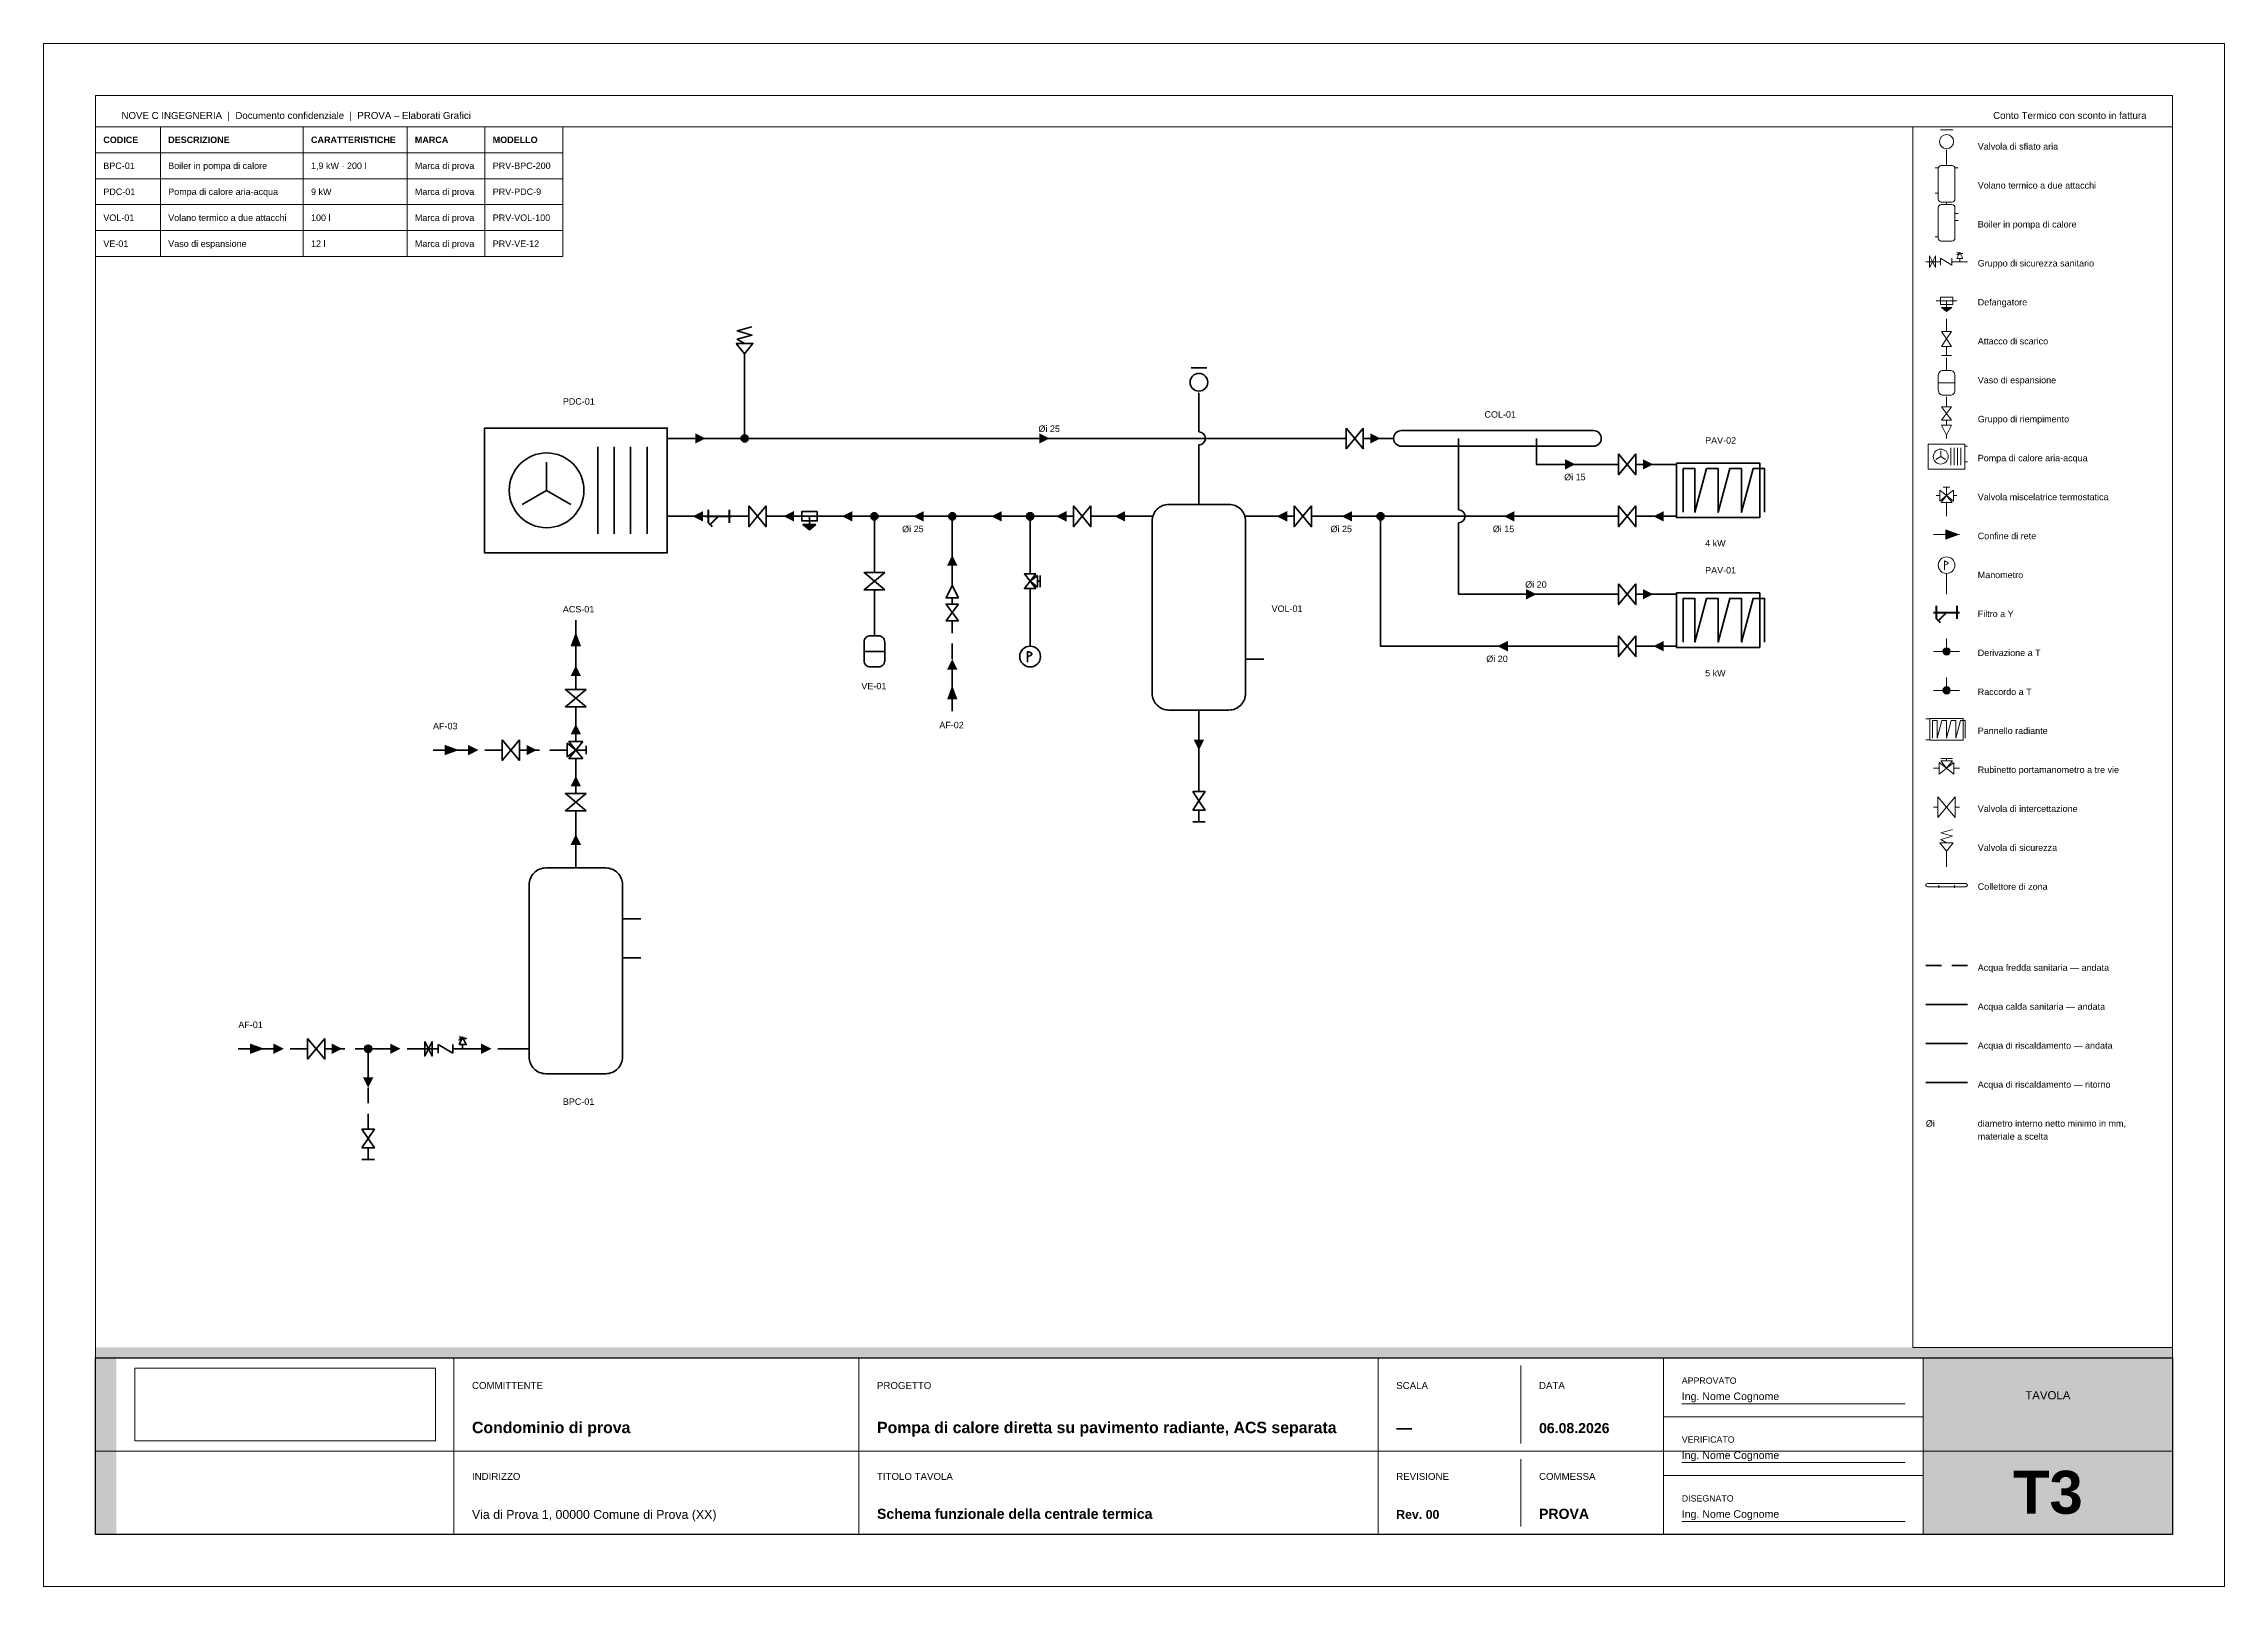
# Paper-space layout 'A3' of a CAD drawing. Header units: millimetres. Extents: x 0 to 420, y 0 to 297.
# The model-space entities are those that its viewports show. They can reach past a viewport. Long polylines and large blocks are cut down to what shows.
import ezdxf
from ezdxf.enums import TextEntityAlignment as Align

# ---------------------------------------------------------------- set-up
doc = ezdxf.new("R2010")
doc.units = ezdxf.units.MM
doc.linetypes.add('NOVEC_TRATTO_3_2', pattern=[5, 3, -2])
doc.layers.add('G-ANNO-NPLT', color=7, linetype='Continuous', lineweight=18, plot=False)
for name, color, linetype, lineweight in [('G-ANNO-TTLB', 7, 'Continuous', 18), ('M-ANNO-DIAM', 7, 'Continuous', 18), ('M-ANNO-IDEN', 7, 'Continuous', 18), ('M-ANNO-LEGN', 7, 'Continuous', 18), ('M-ANNO-SCHD', 7, 'Continuous', 18), ('M-DIAG-EQPM', 7, 'Continuous', 35)]:
    doc.layers.add(name, color=color, linetype=linetype, lineweight=lineweight)
for name, color, linetype, lineweight, true_color in [('M-HWTR-RETN', 142, 'Continuous', 35, 0x2471a3), ('M-HWTR-SPLY', 22, 'Continuous', 35, 0xc0392b), ('P-DOMW-CPIP', 161, 'NOVEC_TRATTO_3_2', 35, 0x5dade2), ('P-DOMW-HPIP', 30, 'Continuous', 35, 0xd68910)]:
    doc.layers.add(name, color=color, linetype=linetype, lineweight=lineweight, true_color=true_color)
doc.styles.add('NOVEC_ARIAL', font='arial.ttf')
doc.styles.add('NOVEC_ARIAL_GRASSETTO', font='arialbd.ttf')
picture_1 = doc.add_image_def('image1.jpg', size_in_pixel=(2961, 716))

# ---------------------------------------------------------------- blocks, each defined once
blk = doc.blocks.new('NoveC_FlowArrow')
h = blk.add_hatch(color=0)
h.dxf.hatch_style = 1
h.paths.add_polyline_path([(0, 0), (-2, 1), (-2, -1)])
blk = doc.blocks.new('NoveC_BufferTwoPort')
at = {"color": 0, "linetype": 'Continuous', "lineweight": -2}
for p, q in [((12.5, 0), (12.5, -2.7)), ((0, -5), (3.5, -5)), ((25, -5), (21.5, -5)), ((0, -32.5), (3.5, -32.5)), ((12.5, -45), (12.5, -42.3))]:
    blk.add_line(p, q, dxfattribs=at)
blk.add_lwpolyline([(6.74, -2.7), (18.26, -2.7, -0.414214), (21.5, -5.94), (21.5, -39.06, -0.414214), (18.26, -42.3), (6.74, -42.3, -0.414214), (3.5, -39.06), (3.5, -5.94, -0.414214)], format="xyb", close=True, dxfattribs=at)
blk = doc.blocks.new('NoveC_AirVent')
at = {"color": 0, "linetype": 'Continuous', "lineweight": -2}
for p, q in [((1, -1.4), (4, -1.4)), ((2.5, -10), (2.5, -6.2))]:
    blk.add_line(p, q, dxfattribs=at)
blk.add_circle((2.5, -4.2), 1.7, dxfattribs=at)
blk = doc.blocks.new('NoveC_DrainConnection')
at = {"color": 0, "linetype": 'Continuous', "lineweight": -2}
for p, q in [((2.5, 0), (2.5, -3)), ((2.5, -6.6), (2.5, -8.8)), ((1.3, -8.8), (3.7, -8.8))]:
    blk.add_line(p, q, dxfattribs=at)
for points in [[(1.3, -3), (3.7, -3), (2.5, -4.8)], [(1.3, -6.6), (3.7, -6.6), (2.5, -4.8)]]:
    blk.add_lwpolyline(points, close=True, dxfattribs=at)
blk = doc.blocks.new('NoveC_HeatPumpAirWater')
at = {"color": 0, "linetype": 'Continuous', "lineweight": -2}
for p, q in [((24.224, -6.6), (24.224, -23.4)), ((27.392, -6.6), (27.392, -23.4)), ((30.56, -6.6), (30.56, -23.4)), ((33.728, -6.6), (33.728, -23.4)), ((40, -5), (37.6, -5)), ((14.368, -15), (14.368, -9.6)), ((14.368, -15), (9.688, -17.736)), ((14.368, -15), (19.048, -17.736)), ((40, -20), (37.6, -20))]:
    blk.add_line(p, q, dxfattribs=at)
blk.add_lwpolyline([(2.4, -3), (37.6, -3), (37.6, -27), (2.4, -27)], close=True, dxfattribs=at)
blk.add_circle((14.368, -15), 7.2, dxfattribs=at)
blk = doc.blocks.new('NoveC_TeeBranch')
at = {"linetype": 'Continuous', "lineweight": -2}
h = blk.add_hatch(color=0, dxfattribs=at)
h.dxf.hatch_style = 1
h.paths.add_polyline_path([(1.8, -2.5, 1), (3.2, -2.5, 1)])
at = {"color": 0, "linetype": 'Continuous', "lineweight": -2}
for p, q in [((2.5, 0), (2.5, -2.5)), ((0, -2.5), (5, -2.5))]:
    blk.add_line(p, q, dxfattribs=at)
blk.add_circle((2.5, -2.5), 0.7, dxfattribs=at)
blk = doc.blocks.new('NoveC_NetworkBoundary')
at = {"color": 0, "linetype": 'Continuous', "lineweight": -2}
blk.add_line((0, -2.5), (5, -2.5), dxfattribs=at)
blk = doc.blocks.new('NoveC_DhwHeatPump')
at = {"color": 0, "linetype": 'Continuous', "lineweight": -2}
for p, q in [((12.5, 0), (12.5, -2.7)), ((25, -12.5), (21.5, -12.5)), ((25, -20), (21.5, -20)), ((0, -37.5), (3.5, -37.5))]:
    blk.add_line(p, q, dxfattribs=at)
blk.add_lwpolyline([(6.74, -2.7), (18.26, -2.7, -0.414214), (21.5, -5.94), (21.5, -39.06, -0.414214), (18.26, -42.3), (6.74, -42.3, -0.414214), (3.5, -39.06), (3.5, -5.94, -0.414214)], format="xyb", close=True, dxfattribs=at)
blk = doc.blocks.new('NoveC_MixingValveThermostatic')
at = {"color": 0, "linetype": 'Continuous', "lineweight": -2}
for p, q in [((1.7, -3), (3.3, -3)), ((2.5, -5), (2.5, -3)), ((0, -5), (0.85, -5)), ((2.5, -6.65), (2.5, -10)), ((4.15, -5), (5, -5))]:
    blk.add_line(p, q, dxfattribs=at)
for points in [[(0.85, -3.68), (0.85, -6.32), (2.5, -5)], [(4.15, -3.68), (4.15, -6.32), (2.5, -5)], [(1.18, -6.65), (3.82, -6.65), (2.5, -5)]]:
    blk.add_lwpolyline(points, close=True, dxfattribs=at)
blk = doc.blocks.new('NoveC_ZoneManifold')
at = {"color": 0, "linetype": 'Continuous', "lineweight": -2}
for p, q in [((12.5, -2.5), (12.5, -5)), ((27.5, -2.5), (27.5, -5))]:
    blk.add_line(p, q, dxfattribs=at)
blk.add_lwpolyline([(1.5, -1), (38.5, -1, -0.414214), (40, -2.5), (40, -2.5, -0.414214), (38.5, -4), (1.5, -4, -0.414214), (0, -2.5), (0, -2.5, -0.414214)], format="xyb", close=True, dxfattribs=at)
blk = doc.blocks.new('NoveC_UnderfloorPanel')
at = {"color": 0, "linetype": 'Continuous', "lineweight": -2}
for p, q in [((0, -2.5), (2, -2.5)), ((0, -12.5), (2, -12.5))]:
    blk.add_line(p, q, dxfattribs=at)
blk.add_lwpolyline([(2, -2.25), (18, -2.25), (18, -12.75), (2, -12.75)], close=True, dxfattribs=at)
blk.add_lwpolyline([(3.28, -11.7), (3.28, -3.3), (5.52, -3.3), (5.52, -11.7), (7.76, -3.3), (10, -3.3), (10, -11.7), (12.24, -3.3), (14.48, -3.3), (14.48, -11.7), (16.72, -3.3), (18.96, -3.3), (18.96, -11.7)], dxfattribs=at)
blk = doc.blocks.new('NoveC_ValveSafety')
at = {"color": 0, "linetype": 'Continuous', "lineweight": -2}
blk.add_line((2.5, -10), (2.5, -6.2), dxfattribs=at)
blk.add_lwpolyline([(0.9, -4.2), (4.1, -4.2), (2.5, -6.2)], close=True, dxfattribs=at)
blk.add_lwpolyline([(2.5, -4.2), (1.1, -3.4), (3.9, -2.6), (1.1, -1.8), (3.9, -1)], dxfattribs=at)
blk = doc.blocks.new('NoveC_PressureGauge')
at = {"color": 0, "linetype": 'Continuous', "lineweight": -2}
blk.add_line((2.5, -10), (2.5, -5), dxfattribs=at)
blk.add_circle((2.5, -3), 2, dxfattribs=at)
blk = doc.blocks.new('NoveC_PressureGauge_Lettera')
at = {"color": 0, "linetype": 'Continuous', "lineweight": -2}
blk.add_line((-0.5, 1), (-0.5, -1.1), dxfattribs=at)
blk.add_lwpolyline([(-0.5, 1), (-0.24, 0.92), (-0.03, 0.83), (0.14, 0.75), (0.26, 0.67), (0.33, 0.58), (0.35, 0.5), (0.33, 0.42), (0.26, 0.33), (0.14, 0.25), (-0.03, 0.17), (-0.24, 0.08), (-0.5, 0)], dxfattribs=at)
blk = doc.blocks.new('NoveC_FillingUnit')
at = {"color": 0, "linetype": 'Continuous', "lineweight": -2}
for p, q in [((2.5, 0), (2.5, -2.4)), ((2.5, -5.6), (2.5, -6.8)), ((2.5, -9.2), (2.5, -10))]:
    blk.add_line(p, q, dxfattribs=at)
for points in [[(1.3, -2.4), (3.7, -2.4), (2.5, -4)], [(1.3, -5.6), (3.7, -5.6), (2.5, -4)], [(1.3, -6.8), (3.7, -6.8), (2.5, -9.2)]]:
    blk.add_lwpolyline(points, close=True, dxfattribs=at)
blk = doc.blocks.new('NoveC_ExpansionConnection')
at = {"color": 0, "linetype": 'Continuous', "lineweight": -2}
for p, q in [((2.5, 0), (2.5, -3)), ((0.5, -6), (4.5, -6))]:
    blk.add_line(p, q, dxfattribs=at)
blk.add_lwpolyline([(1.7, -3), (3.3, -3, -0.414214), (4.5, -4.2), (4.5, -7.8, -0.414214), (3.3, -9), (1.7, -9, -0.414214), (0.5, -7.8), (0.5, -4.2, -0.414214)], format="xyb", close=True, dxfattribs=at)
blk = doc.blocks.new('NoveC_TeeJunction')
at = {"linetype": 'Continuous', "lineweight": -2}
h = blk.add_hatch(color=0, dxfattribs=at)
h.dxf.hatch_style = 1
h.paths.add_polyline_path([(1.8, -2.5, 1), (3.2, -2.5, 1)])
at = {"color": 0, "linetype": 'Continuous', "lineweight": -2}
for p, q in [((2.5, 0), (2.5, -2.5)), ((0, -2.5), (5, -2.5))]:
    blk.add_line(p, q, dxfattribs=at)
blk.add_circle((2.5, -2.5), 0.7, dxfattribs=at)
blk = doc.blocks.new('NoveC_ValveIsolation')
at = {"color": 0, "linetype": 'Continuous', "lineweight": -2}
for p, q in [((0, -2.5), (0.8333, -2.5)), ((4.1667, -2.5), (5, -2.5))]:
    blk.add_line(p, q, dxfattribs=at)
for points in [[(0.8333, -0.5), (0.8333, -4.5), (2.5, -2.5)], [(4.1667, -0.5), (4.1667, -4.5), (2.5, -2.5)]]:
    blk.add_lwpolyline(points, close=True, dxfattribs=at)
blk = doc.blocks.new('NoveC_DirtSeparator')
at = {"linetype": 'Continuous', "lineweight": -2}
h = blk.add_hatch(color=0, dxfattribs=at)
h.dxf.hatch_style = 1
h.paths.add_polyline_path([(1.25, -6.6), (3.75, -6.6), (2.5, -7.6)])
at = {"color": 0, "linetype": 'Continuous', "lineweight": -2}
for p, q in [((0, -5), (5, -5)), ((2.5, -5), (2.5, -7.6))]:
    blk.add_line(p, q, dxfattribs=at)
for points in [[(1, -4.1), (4, -4.1), (4, -5.9), (1, -5.9)], [(1.25, -6.6), (3.75, -6.6), (2.5, -7.6)]]:
    blk.add_lwpolyline(points, close=True, dxfattribs=at)
blk = doc.blocks.new('NoveC_Strainer')
at = {"color": 0, "linetype": 'Continuous', "lineweight": -2}
for p, q in [((0, -2.5), (5, -2.5)), ((0.5, -1.25), (0.5, -3.75)), ((0.5464, -3.7464), (1.2536, -4.4536)), ((2.5, -2.5), (0.9, -4.1)), ((4.5, -1.25), (4.5, -3.75))]:
    blk.add_line(p, q, dxfattribs=at)
blk = doc.blocks.new('NoveC_ValveGaugeCock3way')
at = {"color": 0, "linetype": 'Continuous', "lineweight": -2}
for p, q in [((0, -2.5), (1.1, -2.5)), ((1.38, -0.6), (3.62, -0.6)), ((2.5, -1.1), (2.5, -0.6)), ((3.9, -2.5), (5, -2.5))]:
    blk.add_line(p, q, dxfattribs=at)
for points in [[(1.1, -1.38), (1.1, -3.62), (2.5, -2.5)], [(1.38, -1.1), (3.62, -1.1), (2.5, -2.5)], [(3.9, -1.38), (3.9, -3.62), (2.5, -2.5)]]:
    blk.add_lwpolyline(points, close=True, dxfattribs=at)
blk = doc.blocks.new('NoveC_DhwSafetyGroup')
at = {"color": 0, "linetype": 'Continuous', "lineweight": -2}
for p, q in [((0, -2.5), (3.5, -2.5)), ((3.5, -1.66), (3.5, -3.34)), ((3.5, -1.66), (6.3, -3.34)), ((6.3, -1.66), (6.3, -3.34)), ((6.3, -2.5), (10, -2.5)), ((8.2, -2.5), (8.2, -1.7))]:
    blk.add_line(p, q, dxfattribs=at)
for points in [[(0.9, -1.1), (0.9, -3.9), (1.6, -2.5)], [(2.3, -1.1), (2.3, -3.9), (1.6, -2.5)], [(7.5, -1.7), (8.9, -1.7), (8.2, -0.3)]]:
    blk.add_lwpolyline(points, close=True, dxfattribs=at)
blk.add_lwpolyline([(8.2, -0.3), (7.5, -0.8), (8.9, -0.5), (7.5, -0.2)], dxfattribs=at)

msp = doc.modelspace()

# ---------------------------------------------------------------- linework, layer by layer
at = {"layer": 'M-ANNO-LEGN', "color": 161, "linetype": 'NOVEC_TRATTO_3_2', "lineweight": 35, "true_color": 0x5dade2}
msp.add_line((362.5, 119.5), (370.5, 119.5), dxfattribs=at)
at = {"layer": 'M-ANNO-LEGN', "color": 30, "linetype": 'Continuous', "lineweight": 35, "true_color": 0xd68910}
msp.add_line((362.5, 112), (370.5, 112), dxfattribs=at)
at = {"layer": 'M-ANNO-LEGN', "color": 22, "linetype": 'Continuous', "lineweight": 35, "true_color": 0xc0392b}
msp.add_line((362.5, 104.5), (370.5, 104.5), dxfattribs=at)
at = {"layer": 'M-ANNO-LEGN', "color": 142, "linetype": 'Continuous', "lineweight": 35, "true_color": 0x2471a3}
msp.add_line((362.5, 97), (370.5, 97), dxfattribs=at)
at = {"layer": 'M-ANNO-LEGN'}
msp.add_lwpolyline([(360, 281), (410, 281), (410, 46), (360, 46)], close=True, dxfattribs=at)
at = {"layer": 'M-ANNO-SCHD'}
for p, q in [((10, 281), (100, 281)), ((10, 281), (10, 256)), ((22.5, 281), (22.5, 256)), ((50, 281), (50, 256)), ((70, 281), (70, 256)), ((85, 281), (85, 256)), ((100, 281), (100, 256)), ((10, 276), (100, 276)), ((10, 271), (100, 271)), ((10, 266), (100, 266)), ((10, 261), (100, 261)), ((10, 256), (100, 256))]:
    msp.add_line(p, q, dxfattribs=at)
at = {"layer": 'M-HWTR-RETN', "flags": 128}
for points in [[(127.5, 206), (122.5, 206)], [(135, 206), (132.5, 206)], [(145, 206), (140, 206)], [(157.5, 206), (150, 206)], [(172.5, 206), (162.5, 206)], [(187.5, 206), (177.5, 206)], [(197.5, 206), (192.5, 206)], [(210, 206), (202.5, 206)], [(240, 206), (235, 206)], [(255, 206), (245, 206)], [(302.5, 206), (260, 206)], [(312.5, 206), (307.5, 206)], [(160, 203.5), (160, 196)], [(175, 193.5), (175, 203.5)], [(190, 203.5), (190, 196)], [(302.5, 181), (257.5, 181), (257.5, 203.5)], [(160, 191), (160, 186)], [(190, 191), (190, 186)], [(312.5, 181), (307.5, 181)]]:
    msp.add_lwpolyline(points, dxfattribs=at)
at = {"layer": 'M-HWTR-SPLY', "flags": 128}
for points in [[(135, 223.5), (135, 233.5)], [(222.5, 222.25), (222.5, 226)], [(122.5, 221), (132.5, 221)], [(137.5, 221), (250, 221)], [(222.5, 211), (222.5, 219.75)], [(255, 221), (260, 221)], [(272.5, 218.5), (272.5, 207.25)], [(287.5, 218.5), (287.5, 216), (302.5, 216)], [(307.5, 216), (312.5, 216)], [(272.5, 204.75), (272.5, 191), (302.5, 191)], [(307.5, 191), (312.5, 191)], [(222.5, 166), (222.5, 156)]]:
    msp.add_lwpolyline(points, dxfattribs=at)
at = {"layer": 'M-HWTR-SPLY', "linetype": 'Continuous'}
for centre in [(222.5, 221), (272.5, 206)]:
    msp.add_arc(centre, 1.25, 270, 90, dxfattribs=at)
at = {"layer": 'P-DOMW-CPIP', "flags": 128}
for points in [[(175, 173.5), (175, 183.5)], [(80, 161), (87.5, 161)], [(92.5, 161), (97.5, 161)], [(42.5, 103.5), (50, 103.5)], [(55, 103.5), (60, 103.5)], [(62.5, 101), (62.5, 91)], [(65, 103.5), (72.5, 103.5)], [(82.5, 103.5), (90, 103.5)]]:
    msp.add_lwpolyline(points, dxfattribs=at)
at = {"layer": 'P-DOMW-HPIP', "flags": 128}
for points in [[(102.5, 173.5), (102.5, 181)], [(102.5, 163.5), (102.5, 168.5)], [(102.5, 153.5), (102.5, 158.5)], [(102.5, 141), (102.5, 148.5)]]:
    msp.add_lwpolyline(points, dxfattribs=at)

# ---------------------------------------------------------------- block references
at = {"layer": 'M-ANNO-LEGN', "lineweight": 18}
for name, p, xscale, yscale in [('NoveC_AirVent', (364.5, 281.5), 0.8, 0.8), ('NoveC_BufferTwoPort', (364.28, 274), 0.17777777777777778, 0.17777777777777778), ('NoveC_DhwHeatPump', (364.28, 266.5), 0.17777777777777778, 0.17777777777777778), ('NoveC_DhwSafetyGroup', (362.5, 257), 0.8, 0.8), ('NoveC_DirtSeparator', (364.5, 251.5), 0.8, 0.8), ('NoveC_DrainConnection', (364.5, 244), 0.8, 0.8), ('NoveC_ExpansionConnection', (364.5, 236.5), 0.8, 0.8), ('NoveC_FillingUnit', (364.5, 229), 0.8, 0.8), ('NoveC_HeatPumpAirWater', (362.5, 220.5), 0.2, 0.2), ('NoveC_MixingValveThermostatic', (364.5, 214), 0.8, 0.8), ('NoveC_PressureGauge', (364.5, 199), 0.8, 0.8), ('NoveC_PressureGauge_Lettera', (366.5, 196.6), 0.8, 0.8), ('NoveC_UnderfloorPanel', (362.5, 168), 0.4, 0.4), ('NoveC_ValveSafety', (364.5, 146.5), 0.8, 0.8), ('NoveC_ZoneManifold', (362.5, 135.5), 0.2, 0.2)]:
    msp.add_blockref(name, p, dxfattribs=dict(at, xscale=xscale, yscale=yscale))
for name, p in [('NoveC_NetworkBoundary', (364, 205)), ('NoveC_TeeBranch', (364, 182.5)), ('NoveC_TeeJunction', (364, 175)), ('NoveC_ValveGaugeCock3way', (364, 160)), ('NoveC_ValveIsolation', (364, 152.5))]:
    msp.add_blockref(name, p, dxfattribs=at)
at = {"layer": 'M-ANNO-LEGN', "lineweight": 50}
msp.add_blockref('NoveC_Strainer', (364, 190), dxfattribs=at)
at = {"layer": 'M-DIAG-EQPM'}
for name, p in [('NoveC_ValveSafety', (132.5, 243.5)), ('NoveC_AirVent', (220, 236)), ('NoveC_HeatPumpAirWater', (82.5, 226)), ('NoveC_TeeBranch', (132.5, 223.5)), ('NoveC_ValveIsolation', (250, 223.5)), ('NoveC_ZoneManifold', (260, 223.5)), ('NoveC_ValveIsolation', (302.5, 218.5)), ('NoveC_UnderfloorPanel', (312.5, 218.5)), ('NoveC_ValveIsolation', (135, 208.5)), ('NoveC_ValveIsolation', (197.5, 208.5)), ('NoveC_ValveIsolation', (240, 208.5)), ('NoveC_ValveIsolation', (302.5, 208.5)), ('NoveC_ValveIsolation', (302.5, 193.5)), ('NoveC_UnderfloorPanel', (312.5, 193.5)), ('NoveC_ExpansionConnection', (157.5, 186)), ('NoveC_ValveIsolation', (302.5, 183.5)), ('NoveC_PressureGauge_Lettera', (190, 179)), ('NoveC_NetworkBoundary', (75, 163.5)), ('NoveC_ValveIsolation', (87.5, 163.5)), ('NoveC_DrainConnection', (220, 156)), ('NoveC_DhwHeatPump', (90, 141)), ('NoveC_ValveIsolation', (50, 106)), ('NoveC_DhwSafetyGroup', (72.5, 106)), ('NoveC_NetworkBoundary', (37.5, 106)), ('NoveC_DrainConnection', (60, 91))]:
    msp.add_blockref(name, p, dxfattribs=at)
for name, p, xscale in [('NoveC_BufferTwoPort', (235, 211), -1), ('NoveC_DirtSeparator', (150, 211), -1), ('NoveC_FlowArrow', (369, 202.5), 1.375), ('NoveC_FlowArrow', (80, 161), 1.375), ('NoveC_FlowArrow', (42.5, 103.5), 1.375)]:
    msp.add_blockref(name, p, dxfattribs=dict(at, xscale=xscale))
at = {"layer": 'M-DIAG-EQPM', "lineweight": 50}
msp.add_blockref('NoveC_Strainer', (127.5, 208.5), dxfattribs=at)
at = {"layer": 'M-DIAG-EQPM'}
for name, p, rotation in [('NoveC_TeeBranch', (162.5, 203.5), 180), ('NoveC_TeeBranch', (177.5, 203.5), 180), ('NoveC_TeeBranch', (192.5, 203.5), 180), ('NoveC_TeeJunction', (260, 203.5), 180), ('NoveC_ValveIsolation', (162.5, 196), 270), ('NoveC_FillingUnit', (177.5, 183.5), 180), ('NoveC_ValveGaugeCock3way', (192.5, 196), 270), ('NoveC_NetworkBoundary', (105, 186), 270), ('NoveC_PressureGauge', (192.5, 176), 180), ('NoveC_ValveIsolation', (105, 173.5), 270), ('NoveC_ValveIsolation', (105, 153.5), 270), ('NoveC_TeeBranch', (65, 101), 180)]:
    msp.add_blockref(name, p, dxfattribs=dict(at, rotation=rotation))
for name, p, xscale, rotation in [('NoveC_FlowArrow', (102.5, 183.75), 1.375, 90), ('NoveC_FlowArrow', (175, 173.5), 1.375, 90), ('NoveC_NetworkBoundary', (177.5, 168.5), -1, 270), ('NoveC_MixingValveThermostatic', (107.5, 158.5), -1, 270)]:
    msp.add_blockref(name, p, dxfattribs=dict(at, xscale=xscale, rotation=rotation))
at = {"layer": 'M-HWTR-RETN'}
for p, rotation in [((125, 206), 180), ((142.5, 206), 180), ((153.75, 206), 180), ((167.5, 206), 180), ((182.5, 206), 180), ((195, 206), 180), ((206.25, 206), 180), ((237.5, 206), 180), ((250, 206), 180), ((281.25, 206), 180), ((310, 206), 180), ((175, 198.5), 90), ((280, 181), 180), ((310, 181), 180)]:
    msp.add_blockref('NoveC_FlowArrow', p, dxfattribs=dict(at, rotation=rotation))
at = {"layer": 'M-HWTR-SPLY'}
for p in [(127.5, 221), (193.75, 221), (257.5, 221), (295, 216), (310, 216), (287.5, 191), (310, 191)]:
    msp.add_blockref('NoveC_FlowArrow', p, dxfattribs=at)
at = {"layer": 'M-HWTR-SPLY', "rotation": 270}
msp.add_blockref('NoveC_FlowArrow', (222.5, 161), dxfattribs=at)
at = {"layer": 'P-DOMW-CPIP'}
for p, rotation in [((175, 178.5), 90), ((62.5, 96), 270)]:
    msp.add_blockref('NoveC_FlowArrow', p, dxfattribs=dict(at, rotation=rotation))
for p in [(83.75, 161), (95, 161), (46.25, 103.5), (57.5, 103.5), (68.75, 103.5), (86.25, 103.5)]:
    msp.add_blockref('NoveC_FlowArrow', p, dxfattribs=at)
at = {"layer": 'P-DOMW-HPIP', "rotation": 90}
for p in [(102.5, 177.25), (102.5, 166), (102.5, 156), (102.5, 144.75)]:
    msp.add_blockref('NoveC_FlowArrow', p, dxfattribs=at)

# ---------------------------------------------------------------- texts
at = {"layer": 'M-ANNO-DIAM', "style": 'NOVEC_ARIAL'}
for s, p in [('Øi 25', (191.6, 222.25)), ('Øi 15', (292.85, 212.95)), ('Øi 25', (165.35, 202.95)), ('Øi 25', (247.85, 202.95)), ('Øi 15', (279.1, 202.95)), ('Øi 20', (285.35, 192.25)), ('Øi 20', (277.85, 177.95))]:
    msp.add_text(s, height=1.238, dxfattribs=at).set_placement(p)
at = {"layer": 'M-ANNO-IDEN', "style": 'NOVEC_ARIAL'}
for s, p in [('PDC-01', (100, 227.5)), ('COL-01', (277.5, 225)), ('PAV-02', (320, 220)), ('4 kW', (320, 200.2)), ('PAV-01', (320, 195)), ('ACS-01', (100, 187.5)), ('VOL-01', (236.5, 187.6)), ('5 kW', (320, 175.2)), ('VE-01', (157.5, 172.7)), ('AF-03', (75, 165)), ('AF-02', (172.5, 165.2)), ('AF-01', (37.5, 107.5)), ('BPC-01', (100, 92.7))]:
    msp.add_text(s, height=1.238, dxfattribs=at).set_placement(p)
at = {"layer": 'M-ANNO-LEGN', "style": 'NOVEC_ARIAL'}
for s, height, p in [('Valvola di sfiato aria', 1.2384, (372.5, 276.6)), ('Volano termico a due attacchi', 1.2384, (372.5, 269.1)), ('Boiler in pompa di calore', 1.2384, (372.5, 261.6)), ('Gruppo di sicurezza sanitario', 1.2384, (372.5, 254.1)), ('Defangatore', 1.2384, (372.5, 246.6)), ('Attacco di scarico', 1.2384, (372.5, 239.1)), ('Vaso di espansione', 1.2384, (372.5, 231.6)), ('Gruppo di riempimento', 1.2384, (372.5, 224.1)), ('Pompa di calore aria-acqua', 1.2384, (372.5, 216.6)), ('Valvola miscelatrice termostatica', 1.2384, (372.5, 209.1)), ('Confine di rete', 1.2384, (372.5, 201.6)), ('Manometro', 1.238, (372.5, 194.1)), ('Filtro a Y', 1.238, (372.5, 186.6)), ('Derivazione a T', 1.2384, (372.5, 179.1)), ('Raccordo a T', 1.2384, (372.5, 171.6)), ('Pannello radiante', 1.2384, (372.5, 164.1)), ('Rubinetto portamanometro a tre vie', 1.2384, (372.5, 156.6)), ('Valvola di intercettazione', 1.2384, (372.5, 149.1)), ('Valvola di sicurezza', 1.2384, (372.5, 141.6)), ('Collettore di zona', 1.2384, (372.5, 134.1)), ('Acqua fredda sanitaria — andata', 1.2384, (372.5, 118.5)), ('Acqua calda sanitaria — andata', 1.2384, (372.5, 111)), ('Acqua di riscaldamento — andata', 1.2384, (372.5, 103.5)), ('Acqua di riscaldamento — ritorno', 1.2384, (372.5, 96)), ('Øi', 1.238, (362.5, 88.5)), ('diametro interno netto minimo in mm,', 1.2384, (372.5, 88.5)), ('materiale a scelta', 1.2384, (372.5, 86))]:
    msp.add_text(s, height=height, dxfattribs=at).set_placement(p)
at = {"layer": 'M-ANNO-SCHD'}
for s, height, style, p in [('CODICE', 1.238, 'NOVEC_ARIAL_GRASSETTO', (11.5, 277.87)), ('DESCRIZIONE', 1.2384, 'NOVEC_ARIAL_GRASSETTO', (24, 277.87)), ('CARATTERISTICHE', 1.2384, 'NOVEC_ARIAL_GRASSETTO', (51.5, 277.87)), ('MARCA', 1.238, 'NOVEC_ARIAL_GRASSETTO', (71.5, 277.87)), ('MODELLO', 1.238, 'NOVEC_ARIAL_GRASSETTO', (86.5, 277.87)), ('BPC-01', 1.238, 'NOVEC_ARIAL', (11.5, 272.87)), ('Boiler in pompa di calore', 1.2384, 'NOVEC_ARIAL', (24, 272.87)), ('1,9 kW · 200 l', 1.2384, 'NOVEC_ARIAL', (51.5, 272.87)), ('Marca di prova', 1.2384, 'NOVEC_ARIAL', (71.5, 272.87)), ('PRV-BPC-200', 1.2384, 'NOVEC_ARIAL', (86.5, 272.87)), ('PDC-01', 1.238, 'NOVEC_ARIAL', (11.5, 267.87)), ('Pompa di calore aria-acqua', 1.2384, 'NOVEC_ARIAL', (24, 267.87)), ('9 kW', 1.238, 'NOVEC_ARIAL', (51.5, 267.87)), ('Marca di prova', 1.2384, 'NOVEC_ARIAL', (71.5, 267.87)), ('PRV-PDC-9', 1.238, 'NOVEC_ARIAL', (86.5, 267.87)), ('VOL-01', 1.238, 'NOVEC_ARIAL', (11.5, 262.87)), ('Volano termico a due attacchi', 1.2384, 'NOVEC_ARIAL', (24, 262.87)), ('100 l', 1.238, 'NOVEC_ARIAL', (51.5, 262.87)), ('Marca di prova', 1.2384, 'NOVEC_ARIAL', (71.5, 262.87)), ('PRV-VOL-100', 1.2384, 'NOVEC_ARIAL', (86.5, 262.87)), ('VE-01', 1.238, 'NOVEC_ARIAL', (11.5, 257.87)), ('Vaso di espansione', 1.2384, 'NOVEC_ARIAL', (24, 257.87)), ('12 l', 1.238, 'NOVEC_ARIAL', (51.5, 257.87)), ('Marca di prova', 1.2384, 'NOVEC_ARIAL', (71.5, 257.87)), ('PRV-VE-12', 1.238, 'NOVEC_ARIAL', (86.5, 257.87))]:
    msp.add_text(s, height=height, dxfattribs=dict(at, style=style)).set_placement(p)

psp = doc.layouts.new('A3')

# ---------------------------------------------------------------- hatches: boundary and pattern name
at = {"layer": 'G-ANNO-TTLB', "true_color": 0x2abfbf}
h = psp.add_hatch(color=133, dxfattribs=at)
h.dxf.hatch_style = 1
h.paths.add_polyline_path([(10, 46), (410, 46), (410, 44), (10, 44)])
at = {"layer": 'G-ANNO-TTLB', "true_color": 0x1c2e4a}
h = psp.add_hatch(color=159, dxfattribs=at)
h.dxf.hatch_style = 1
h.paths.add_polyline_path([(10, 44), (14, 44), (14, 10), (10, 10)])
at = {"layer": 'G-ANNO-TTLB', "true_color": 0x2abfbf}
h = psp.add_hatch(color=133, dxfattribs=at)
h.dxf.hatch_style = 1
h.paths.add_polyline_path([(362, 46), (410, 46), (410, 44), (362, 44)])
at = {"layer": 'G-ANNO-TTLB', "true_color": 0x1c2e4a}
h = psp.add_hatch(color=159, dxfattribs=at)
h.dxf.hatch_style = 1
h.paths.add_polyline_path([(362, 44), (410, 44), (410, 10), (362, 10)])

# ---------------------------------------------------------------- linework, layer by layer
at = {"layer": 'G-ANNO-TTLB', "color": 254, "lineweight": 9, "true_color": 0xe0e0e0}
for p, q in [((14, 281), (406, 281)), ((79, 10), (79, 44)), ((284.5, 27.5), (284.5, 42.5)), ((315.5, 35.167), (358.5, 35.167)), ((312, 32.667), (362, 32.667)), ((284.5, 11.5), (284.5, 24.5)), ((312, 21.333), (362, 21.333)), ((315.5, 23.833), (358.5, 23.833)), ((315.5, 12.5), (358.5, 12.5))]:
    psp.add_line(p, q, dxfattribs=at)
at = {"layer": 'G-ANNO-TTLB', "color": 159, "lineweight": 15, "true_color": 0x1c2e4a}
for p, q in [((79, 10), (79, 44)), ((157, 10), (157, 44)), ((257, 10), (257, 44)), ((312, 10), (312, 44)), ((362, 10), (362, 44))]:
    psp.add_line(p, q, dxfattribs=at)
at = {"layer": 'G-ANNO-TTLB', "color": 254, "lineweight": 15, "true_color": 0xe0e0e0}
psp.add_line((10, 26), (410, 26), dxfattribs=at)
at = {"layer": 'G-ANNO-TTLB', "color": 159, "lineweight": 18, "true_color": 0x1c2e4a}
psp.add_lwpolyline([(10, 287), (410, 287), (410, 10), (10, 10)], close=True, dxfattribs=at)
at = {"layer": 'G-ANNO-TTLB', "color": 159, "lineweight": 30, "true_color": 0x1c2e4a}
psp.add_lwpolyline([(10, 44), (410, 44), (410, 10), (10, 10)], close=True, dxfattribs=at)

# ---------------------------------------------------------------- texts
at = {"layer": 'G-ANNO-TTLB', "color": 253, "true_color": 0x999999, "style": 'NOVEC_ARIAL'}
for s, height, p in [('NOVE C INGEGNERIA  |  Documento confidenziale  |  PROVA – Elaborati Grafici', 1.3349, (15, 282.5)), ('COMMITTENTE', 1.3349, (82.5, 38)), ('PROGETTO', 1.3349, (160.5, 38)), ('SCALA', 1.3349, (260.5, 38)), ('DATA', 1.3349, (288, 38)), ('APPROVATO', 1.2136, (315.5, 39)), ('VERIFICATO', 1.2136, (315.5, 27.667)), ('INDIRIZZO', 1.3349, (82.5, 20.5)), ('TITOLO TAVOLA', 1.3349, (160.5, 20.5)), ('REVISIONE', 1.3349, (260.5, 20.5)), ('COMMESSA', 1.3349, (288, 20.5)), ('DISEGNATO', 1.2136, (315.5, 16.333))]:
    psp.add_text(s, height=height, dxfattribs=at).set_placement(p)
psp.add_text('Conto Termico con sconto in fattura', height=1.3349, dxfattribs=at).set_placement((405, 282.5), align=Align.RIGHT)
at = {"layer": 'G-ANNO-TTLB', "color": 59, "true_color": 0x2d2d2d}
for s, height, style, p in [('Ing. Nome Cognome', 1.4563, 'NOVEC_ARIAL', (315.5, 35.867)), ('Condominio di prova', 2.1844, 'NOVEC_ARIAL_GRASSETTO', (82.5, 29.5)), ('Pompa di calore diretta su pavimento radiante, ACS separata', 2.1844, 'NOVEC_ARIAL_GRASSETTO', (160.5, 29.5)), ('—', 2.184, 'NOVEC_ARIAL_GRASSETTO', (260.5, 29.5)), ('06.08.2026', 1.9417, 'NOVEC_ARIAL_GRASSETTO', (288, 29.5)), ('Ing. Nome Cognome', 1.4563, 'NOVEC_ARIAL', (315.5, 24.533)), ('Via di Prova 1, 00000 Comune di Prova (XX)', 1.6989, 'NOVEC_ARIAL', (82.5, 13)), ('Schema funzionale della centrale termica', 1.9417, 'NOVEC_ARIAL_GRASSETTO', (160.5, 13)), ('Rev. 00', 1.6989, 'NOVEC_ARIAL_GRASSETTO', (260.5, 13)), ('PROVA', 1.9417, 'NOVEC_ARIAL_GRASSETTO', (288, 13)), ('Ing. Nome Cognome', 1.4563, 'NOVEC_ARIAL', (315.5, 13.2))]:
    psp.add_text(s, height=height, dxfattribs=dict(at, style=style)).set_placement(p)
at = {"layer": 'G-ANNO-TTLB', "color": 255, "true_color": 0xffffff, "transparency": 33554559, "style": 'NOVEC_ARIAL'}
psp.add_text('TAVOLA', height=1.5777, dxfattribs=at).set_placement((386, 36), align=Align.CENTER)
at = {"layer": 'G-ANNO-TTLB', "color": 255, "true_color": 0xffffff, "style": 'NOVEC_ARIAL_GRASSETTO'}
psp.add_text('T3', height=8.2521, dxfattribs=at).set_placement((386, 14), align=Align.CENTER)

# ---------------------------------------------------------------- pictures from other files: only their frames are drawn
at = {"layer": 'G-ANNO-TTLB'}
image = psp.add_image(picture_1, insert=(17.552, 28), size_in_units=(57.896, 14), dxfattribs=at)

# ---------------------------------------------------------------- viewports
at = {"layer": 'G-ANNO-NPLT'}
psp.add_viewport(center=(210, 148.5), size=(420, 297), view_center_point=(210, 148.5), view_height=297, dxfattribs=at)

doc.saveas('drawing.dxf')
